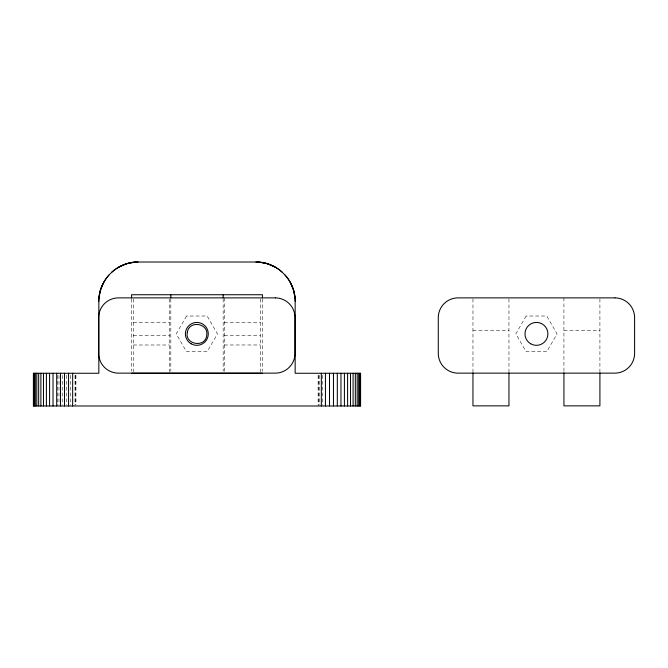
<?xml version="1.0" encoding="UTF-8"?>
<svg xmlns="http://www.w3.org/2000/svg" width="668" height="668" viewBox="0 0 668 668"><rect width="100%" height="100%" fill="white"/><g stroke="black" fill="none" stroke-linecap="round" stroke-linejoin="round"><path stroke-width="0.5" stroke-dasharray="3.34 2.5" d="M133.358 322.744L169.355 322.744M224.323 322.761L260.311 322.761M472.961 330.602L508.958 330.602M563.926 330.602L599.914 330.602M133.358 335.511L169.355 335.511M224.323 335.511L260.311 335.511M133.358 344.997L169.355 344.997M224.323 344.98L260.311 344.98M599.914 298.905L599.914 371.834M563.926 297.878L563.926 371.834M508.958 298.905L508.958 371.834M472.961 298.905L472.961 371.834M322.368 375.307L322.368 404.958M319.471 375.307L319.471 404.958M318.578 375.307L318.578 405.985M318.118 375.307L318.118 404.958M262.44 298.872L262.44 371.199M260.311 298.913L260.311 371.851M224.323 297.878L224.323 371.851M223.17 298.872L223.17 371.199M170.824 298.872L170.824 371.199M169.355 298.913L169.355 371.851M133.358 298.913L133.358 371.851M131.563 298.872L131.563 371.199M75.935 375.307L75.935 404.958M75.709 375.307L75.709 404.958M75.025 375.307L75.025 404.958M70.716 375.307L70.716 404.958M66.65 375.307L66.65 404.958M62.483 375.307L62.483 404.958M58.993 375.307L58.993 404.958M57.707 375.307L57.707 404.958M186.531 316.022L176.227 333.875L186.531 351.727L207.147 351.727L217.451 333.875L207.147 316.022L186.531 316.022M526.134 316.022L515.83 333.875L526.134 351.727L546.75 351.727L557.054 333.875L546.75 316.022L526.134 316.022"/><path stroke-width="1" d="M98.839 301.276C98.321 280.301 117.125 261.497 138.101 262.015L255.894 262.015C276.869 261.497 295.682 280.301 295.156 301.276L295.156 373.262L360.595 373.262L360.595 405.985L33.4 405.985L33.4 373.262L98.839 373.262L98.839 301.276C98.856 291.674 102.505 282.163 108.926 275.007M98.931 298.579L100.476 290.079L103.832 282.121M111.832 272.101C118.987 265.689 128.49 262.031 138.101 262.015M118.946 267.008L126.903 263.651L135.404 262.106M131.563 373.262L262.44 373.262M255.894 262.015C265.505 262.031 275.016 265.689 282.163 272.101M258.599 262.106L267.1 263.651L275.057 267.008M285.069 275.007C291.49 282.163 295.139 291.674 295.156 301.276M290.162 282.121L293.528 290.079L295.064 298.579M599.914 372.869L599.914 405.86L563.926 405.86L563.926 372.869M508.958 372.869L508.958 405.86L472.961 405.86L472.961 372.869M360.386 373.262L360.386 405.985M359.743 373.262L359.743 405.985M358.674 373.262L358.674 405.985M357.205 373.262L357.205 405.985M355.334 373.262L355.334 405.985M353.096 373.262L353.096 405.985M350.516 373.262L350.516 405.985M347.611 373.262L347.611 405.985M344.412 373.262L344.412 405.985M340.964 373.262L340.964 405.985M337.307 373.262L337.307 405.985M333.466 373.262L333.466 405.985M329.499 373.262L329.499 405.985M325.441 373.262L325.441 405.985M321.333 373.262L321.333 405.985M262.44 297.836L262.44 294.738L131.563 294.738L131.563 297.836M223.17 294.738L223.17 297.836M170.824 294.738L170.824 297.836M72.662 373.262L72.662 405.985M68.562 373.262L68.562 405.985M64.504 373.262L64.504 405.985M60.529 373.262L60.529 405.985M56.697 373.262L56.697 405.985M53.031 373.262L53.031 405.985M49.582 373.262L49.582 405.985M46.393 373.262L46.393 405.985M43.487 373.262L43.487 405.985M40.898 373.262L40.898 405.985M38.66 373.262L38.66 405.985M36.798 373.262L36.798 405.985M35.32 373.262L35.32 405.985M34.26 373.262L34.26 405.985M33.617 373.262L33.617 405.985M187.416 331.887C184.084 344.797 205.794 348.354 206.754 335.06C208.583 323.228 189.453 320.097 187.416 331.887M275.366 297.878L118.311 297.878A19.756 19.756 0 0 0 98.68 317.517L98.68 353.506A19.756 19.756 0 0 0 118.311 373.136L275.366 373.136A19.756 19.756 0 0 0 294.997 353.506L294.997 317.517A19.756 19.756 0 0 0 275.366 297.878M614.969 297.878L457.914 297.878A19.756 19.756 0 0 0 438.283 317.517L438.283 353.506A19.756 19.756 0 0 0 457.914 373.136L614.969 373.136A19.756 19.756 0 0 0 634.6 353.506L634.6 317.517A19.756 19.756 0 0 0 614.969 297.878M530.718 343.795A11.448 11.448 0 0 0 547.894 333.875A11.448 11.448 0 0 0 530.718 323.955A11.448 11.448 0 0 0 530.718 343.795M191.115 343.795A11.448 11.448 0 0 0 208.291 333.875A11.448 11.448 0 0 0 191.115 323.955A11.448 11.448 0 0 0 191.115 343.795"/></g></svg>
